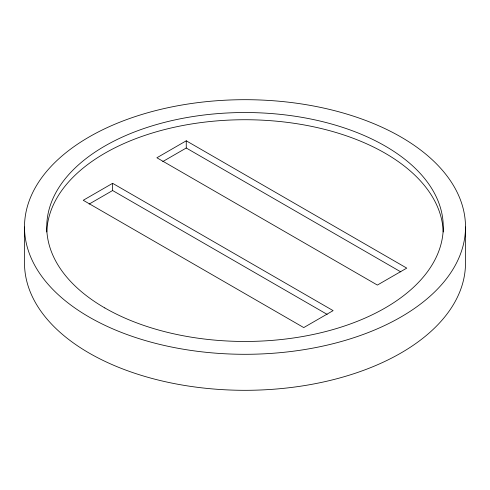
<?xml version="1.0" encoding="UTF-8"?>
<svg xmlns="http://www.w3.org/2000/svg" width="490" height="490" viewBox="0 0 490 490"><rect width="100%" height="100%" fill="white"/><g stroke="black" fill="none" stroke-linecap="round" stroke-linejoin="round"><path stroke-width="0.73" d="M112.62 183.321L83.245 200.281L303.745 327.583L333.12 310.629L112.62 183.321L112.62 190.524L327.161 314.39M186.255 140.808L156.88 157.768L377.38 285.07L406.755 268.116L186.255 140.808L186.255 148.011L400.796 271.877M89.119 204.091L112.62 190.524M162.754 161.578L186.255 148.011M465.5 226.999A220.5 127.302 0 0 1 134.75 337.243A220.5 127.302 0 0 1 134.75 116.749A220.5 127.302 0 0 1 465.5 226.999L465.5 263.001A220.5 127.302 0 0 1 245 390.31A220.5 127.302 0 0 1 24.5 263.001L24.5 226.999M46.777 231.972A198.26 114.464 0 0 1 245 119.731A198.26 114.464 0 0 1 443.223 231.972M104.811 307.934A198.26 114.464 0 0 0 436.504 256.619A198.26 114.464 0 0 0 193.685 116.43A198.26 114.464 0 0 0 104.811 307.934"/></g></svg>
